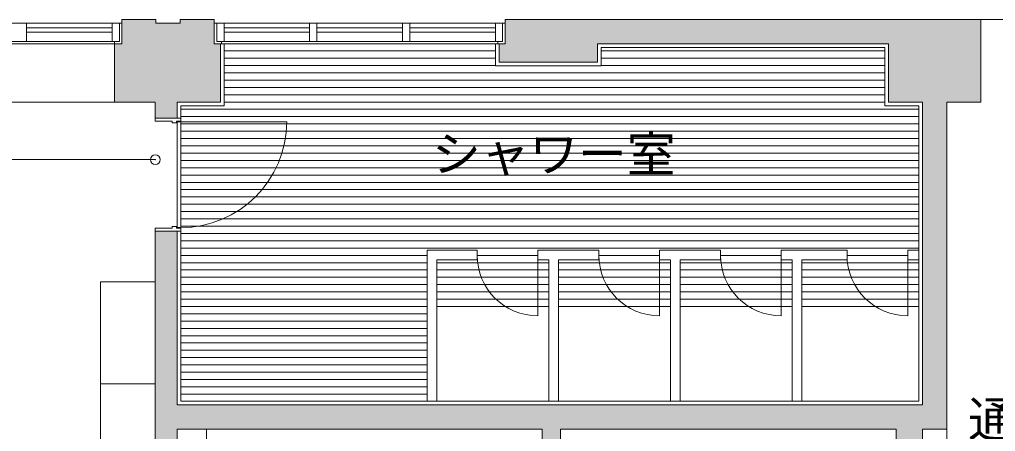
# Model space of a CAD drawing. Units: millimetres, scale not verified. Extents: x -41541 to 40812, y -111456 to -40681.
# Drawn here: x -9237 to -1216, y -45171 to -41786 of the extents above; entities that cross this region are included whole.
import ezdxf
from ezdxf.enums import TextEntityAlignment as Align

# ---------------------------------------------------------------- set-up
doc = ezdxf.new("R2010")
doc.units = ezdxf.units.MM
doc.header["$LTSCALE"] = 200
doc.header["$PDMODE"] = 32
doc.header["$PDSIZE"] = 80
doc.linetypes.add('DASHED1', pattern=[1.8, 1.2, -0.6])
for name, color, linetype, lineweight in [('0-1_躯体', 7, 'Continuous', 9), ('0-2_建具', 7, 'Continuous', 9), ('0-3_仕上', 4, 'Continuous', 5), ('0-5_設備機器', 7, 'Continuous', 9), ('0-6_寸法', 4, 'Continuous', 5)]:
    doc.layers.add(name, color=color, linetype=linetype, lineweight=lineweight)
doc.layers.add('0-4_室名', color=7, linetype='Continuous')
doc.styles.add('ＭＳ Ｐゴシック', font='')
doc.styles.get('ＭＳ Ｐゴシック').set_extended_font_data('MS PGothic')

msp = doc.modelspace()

# ---------------------------------------------------------------- linework, layer by layer
at = {"layer": '0-1_躯体'}
for p, q in [((-8396.1, -41986.2), (-8396.1, -41786.2)), ((-8116.1, -41786.2), (-8396.1, -41786.2)), ((-8116.1, -41786.2), (-8116.1, -41816.2)), ((-7636.1, -41786.2), (-7636.1, -41986.2)), ((-7636.1, -41986.2), (-7636.1, -41786.2)), ((-1753.9, -41786.2), (-1336.1, -41786.2)), ((-1336.1, -42466.2), (-1336.1, -41786.2)), ((-8396.1, -41986.2), (-10786.1, -41986.2)), ((-8456.1, -42466.2), (-8456.1, -41986.2)), ((-5246.1, -41986.2), (-7636.1, -41986.2)), ((-7586.1, -41986.2), (-7586.1, -42466.2)), ((-7556.1, -41986.2), (-7556.1, -42496.2)), ((-5326.1, -41986.2), (-5326.1, -42166.2)), ((-5296.1, -42136.2), (-5296.1, -41986.2)), ((-4486.1, -41986.2), (-2096.1, -41986.2)), ((-4486.1, -42136.2), (-4486.1, -41986.2)), ((-4456.1, -42016.2), (-2126.1, -42016.2)), ((-4456.1, -42166.2), (-4456.1, -42016.2)), ((-2126.1, -42496.2), (-2126.1, -42016.2)), ((-2096.1, -42466.2), (-2096.1, -41986.2)), ((-4456.1, -42166.2), (-5326.1, -42166.2)), ((-5296.1, -42136.2), (-4486.1, -42136.2)), ((-5246.1, -42166.2), (-4486.1, -42166.2)), ((-8456.1, -42466.2), (-8121.1, -42466.2)), ((-8121.1, -42596.2), (-8121.1, -42466.2)), ((-7941.1, -42596.2), (-7941.1, -42466.2)), ((-7586.1, -42466.2), (-7941.1, -42466.2)), ((-7911.1, -42496.2), (-7556.1, -42496.2)), ((-7911.1, -42496.2), (-7911.1, -42596.2)), ((-2126.1, -42496.2), (-1846.1, -42496.2)), ((-2096.1, -42466.2), (-1816.1, -42466.2)), ((-1846.1, -44921.2), (-1846.1, -42496.2)), ((-1816.1, -44951.2), (-1816.1, -42466.2)), ((-1616.1, -45151.2), (-1616.1, -42466.2)), ((-1336.1, -42466.2), (-1616.1, -42466.2)), ((-7911.1, -42596.2), (-8121.1, -42596.2)), ((-7911.1, -43526.2), (-8121.1, -43526.2)), ((-7941.1, -44951.2), (-7941.1, -43526.2)), ((-7911.1, -43526.2), (-7911.1, -44921.2)), ((-5886.1, -43681.2), (-5886.1, -43895.4)), ((-5886.1, -43681.2), (-5476.1, -43681.2)), ((-5476.1, -43681.2), (-5476.1, -43761.2)), ((-4976.1, -43681.2), (-4476.1, -43681.2)), ((-4476.1, -43681.2), (-4476.1, -43761.2)), ((-3976.1, -43681.2), (-3476.1, -43681.2)), ((-3976.1, -43681.2), (-3976.1, -43761.2)), ((-3476.1, -43681.2), (-3476.1, -43761.2)), ((-2976.1, -43681.2), (-2436.1, -43681.2)), ((-2436.1, -43681.2), (-2436.1, -43761.2)), ((-1936.1, -43681.2), (-1846.1, -43681.2)), ((-5806.1, -43761.2), (-5476.1, -43761.2)), ((-5806.1, -43761.2), (-5806.1, -43895.4)), ((-4886.1, -44727), (-4886.1, -43761.2)), ((-4806.1, -43761.2), (-4476.1, -43761.2)), ((-4806.1, -44727), (-4806.1, -43761.2)), ((-3976.1, -43761.2), (-3886.1, -43761.2)), ((-3886.1, -44825.2), (-3886.1, -43761.2)), ((-3806.1, -43761.2), (-3476.1, -43761.2)), ((-3806.1, -44825.2), (-3806.1, -43761.2)), ((-2886.1, -43761.2), (-2886.1, -44921.2)), ((-2806.1, -43761.2), (-2436.1, -43761.2)), ((-2806.1, -43761.2), (-2806.1, -44921.2)), ((-5886.1, -43883.4), (-5886.1, -44921.2)), ((-5806.1, -43883.4), (-5806.1, -44921.2)), ((-4886.1, -44610.3), (-4886.1, -44921.2)), ((-4806.1, -44610.3), (-4806.1, -44921.2)), ((-3886.1, -44663.3), (-3886.1, -44626.2)), ((-3806.1, -44663.3), (-3806.1, -44626.2)), ((-2886.1, -44872.9), (-2886.1, -44610.3)), ((-3886.1, -44695.2), (-3886.1, -44921.2)), ((-3806.1, -44695.2), (-3806.1, -44921.2)), ((-7941.1, -44951.2), (-1816.1, -44951.2)), ((-7911.1, -44921.2), (-1846.1, -44921.2)), ((-7941.1, -45151.2), (-4941.1, -45151.2)), ((-7941.1, -45151.2), (-7941.1, -48141.2)), ((-7701.1, -45151.2), (-7701.1, -48621.2)), ((-4941.1, -45151.2), (-4941.1, -48621.2)), ((-4791.1, -45151.2), (-2031.1, -45151.2)), ((-4791.1, -45151.2), (-4791.1, -48621.2)), ((-2031.1, -45151.2), (-2031.1, -48621.2))]:
    msp.add_line(p, q, dxfattribs=at)
at = {"layer": '0-1_躯体', "linetype": 'DASHED1'}
msp.add_line((-1336.1, -41786.2), (-451.1, -41786.2), dxfattribs=at)
at = {"layer": '0-1_躯体'}
for points in [[(-7636.1, -41786.2), (-7916.1, -41786.2), (-7916.1, -41816.2), (-8116.1, -41816.2)], [(-1731.9, -41786.2), (-5246.1, -41786.2), (-5246.1, -41816.2)], [(-8121.1, -43526.2), (-8121.1, -48141.2), (-8316.1, -48141.2)], [(-4976.1, -43681.2), (-4976.1, -43761.2), (-4886.1, -43761.2)], [(-2976.1, -43681.2), (-2976.1, -43761.2), (-2886.1, -43761.2)], [(-1936.1, -43681.2), (-1936.1, -43761.2), (-1846.1, -43761.2)], [(-1616.1, -45151.2), (-1816.1, -45151.2), (-1816.1, -48141.2)]]:
    msp.add_lwpolyline(points, dxfattribs=at)
at = {"layer": '0-1_躯体', "color": 9}
for points in [[(-8116.1, -41786.2), (-8396.2, -41786.2), (-8116.1, -41986.2), (-8396.2, -41986.2)], [(-7636.1, -41786.2), (-7916.1, -41786.2), (-7636.1, -41816.2), (-7916.1, -41816.2)], [(-2096.1, -41986.2), (-2096.1, -41786.2), (-5246.1, -41986.2), (-5246.1, -41786.2)], [(-1336.1, -41786.2), (-2096.1, -41786.2), (-1336.1, -42466.2), (-2096.1, -42466.2)], [(-7916.1, -41816.2), (-8121.1, -41816.2), (-7916.1, -42466.2), (-8121.1, -42466.2)], [(-7636.1, -41816.2), (-7941.1, -41816.2), (-7636.1, -41986.2), (-7941.1, -41986.2)], [(-8121.1, -42466.2), (-8121.1, -41986.2), (-8456.1, -42466.2), (-8456.1, -41986.2)], [(-7586.1, -41986.2), (-7941.1, -41986.2), (-7586.1, -42466.2), (-7941.1, -42466.2)], [(-5296.1, -41986.2), (-5296.1, -42136.2), (-4486.1, -41986.2), (-4486.1, -42136.2)], [(-7941.1, -42596.2), (-7941.1, -42466.2), (-8121.1, -42596.2), (-8121.1, -42466.2)], [(-1616.1, -42466.2), (-1816.1, -42466.2), (-1616.1, -44951.2), (-1816.1, -44951.2)], [(-7941.1, -43526.2), (-8121.1, -43526.2), (-7941.1, -48141.2), (-8121.1, -48141.2)], [(-1616.1, -45151.2), (-1616.1, -44951.2), (-7941.1, -45151.2), (-7941.1, -44951.2)], [(-4791.1, -45151.2), (-4941.1, -45151.2), (-4791.1, -48621.2), (-4941.1, -48621.2)], [(-1816.1, -45151.2), (-2031.1, -45151.2), (-1816.1, -48621.2), (-2031.1, -48621.2)]]:
    msp.add_solid(points, dxfattribs=at)
at = {"layer": '0-2_建具'}
for p, q in [((-10750.8, -41816.2), (-8396.2, -41816.2)), ((-9179.1, -41816.2), (-9179.1, -41966.2)), ((-8476.1, -41853.7), (-9179.1, -41853.7)), ((-8476.1, -41816.2), (-8476.1, -41966.2)), ((-8416.1, -41816.2), (-8416.1, -41966.2)), ((-8396.2, -41986.2), (-8396.2, -41816.2)), ((-7600.8, -41816.2), (-7636, -41816.2)), ((-7636, -41986.2), (-7636, -41816.2)), ((-7616.1, -41816.2), (-7616.1, -41966.2)), ((-7600.8, -41816.2), (-5246.2, -41816.2)), ((-7556.1, -41816.2), (-7556.1, -41966.2)), ((-7556.1, -41853.7), (-6852.4, -41853.7)), ((-6852.4, -41816.2), (-6852.4, -41966.2)), ((-6792.4, -41816.2), (-6792.4, -41966.2)), ((-6792.4, -41853.7), (-6089.1, -41853.7)), ((-6089.1, -41816.2), (-6089.1, -41966.2)), ((-6029.1, -41816.2), (-6029.1, -41966.2)), ((-5326.1, -41853.7), (-6029.1, -41853.7)), ((-5326.1, -41816.2), (-5326.1, -41966.2)), ((-5266.1, -41816.2), (-5266.1, -41966.2)), ((-5246.2, -41986.2), (-5246.2, -41816.2)), ((-8476.1, -41891.2), (-9179.1, -41891.2)), ((-7556.1, -41891.2), (-6852.4, -41891.2)), ((-6792.4, -41891.2), (-6089.1, -41891.2)), ((-5326.1, -41891.2), (-6029.1, -41891.2)), ((-10786, -41986.2), (-8416.1, -41986.2)), ((-8416.1, -41966.2), (-10766.1, -41966.2)), ((-8456.2, -41966.2), (-8456.2, -41986.2)), ((-8396.2, -41986.2), (-8456.2, -41986.2)), ((-7636, -41986.2), (-5266.1, -41986.2)), ((-5266.1, -41966.2), (-7616.1, -41966.2)), ((-7576.1, -41986.2), (-7576.1, -41966.2)), ((-5306.2, -41966.2), (-5306.2, -41986.2)), ((-5246.2, -41986.2), (-5306.2, -41986.2)), ((-7911.1, -42596.2), (-8121.1, -42596.2)), ((-8121.1, -42621.2), (-8121.1, -42596.2)), ((-7981.1, -42621.2), (-8121.1, -42621.2)), ((-7981.1, -42636.2), (-7981.1, -42621.2)), ((-7946.1, -42636.2), (-7981.1, -42636.2)), ((-7911.1, -42626.2), (-7941.1, -42626.2)), ((-7941.1, -42626.2), (-7941.1, -43496.2)), ((-7911.1, -42596.2), (-7911.1, -42621.2)), ((-7911.1, -42626.2), (-7911.1, -43496.2)), ((-7981.1, -43501.2), (-8121.1, -43501.2)), ((-8121.1, -43501.2), (-8121.1, -43526.2)), ((-7911.1, -43526.2), (-8121.1, -43526.2)), ((-7946.1, -43486.2), (-7981.1, -43486.2)), ((-7981.1, -43486.2), (-7981.1, -43501.2)), ((-7946.1, -43501.2), (-7946.1, -43486.2)), ((-7911.1, -43501.2), (-7946.1, -43501.2)), ((-7911.1, -43496.2), (-7941.1, -43496.2)), ((-7911.1, -43526.2), (-7911.1, -43501.2)), ((-5476.1, -43681.2), (-5476.1, -43721.2)), ((-4976.1, -43721.2), (-4976.1, -43681.2)), ((-4476.1, -43681.2), (-4476.1, -43721.2)), ((-3976.1, -43721.2), (-3976.1, -43681.2)), ((-3476.1, -43681.2), (-3476.1, -43721.2)), ((-2976.1, -43721.2), (-2976.1, -43681.2)), ((-2436.1, -43681.2), (-2436.1, -43721.2)), ((-1936.1, -43721.2), (-1936.1, -43681.2))]:
    msp.add_line(p, q, dxfattribs=at)
at = {"layer": '0-2_建具', "color": 4, "lineweight": 5}
for p, q in [((-7911.1, -42626.2), (-7041.1, -42626.2)), ((-4976.1, -43721.2), (-4976.1, -44221.2)), ((-3976.1, -43721.2), (-3976.1, -44221.2)), ((-2976.1, -43721.2), (-2976.1, -44221.2)), ((-1936.1, -43721.2), (-1936.1, -44221.2))]:
    msp.add_line(p, q, dxfattribs=at)
at = {"layer": '0-2_建具', "linetype": 'DASHED1'}
msp.add_line((-1616.1, -45151.3), (-1616.1, -48140.8), dxfattribs=at)
at = {"layer": '0-2_建具'}
msp.add_lwpolyline([(-7911.1, -42621.2), (-7946.1, -42621.2), (-7946.1, -42636.2)], dxfattribs=at)
at = {"layer": '0-2_建具', "color": 4, "lineweight": 5}
for centre, radius, start, end in [((-7911.1, -42626.2), 870, 270, 0), ((-4976.1, -43721.2), 500, 180, 270), ((-3976.1, -43721.2), 500, 180, 270), ((-2976.1, -43721.2), 500, 180, 270), ((-1936.1, -43721.2), 500, 180, 270)]:
    msp.add_arc(centre, radius, start, end, dxfattribs=at)
at = {"layer": '0-3_仕上'}
for p, q in [((-7556.1, -42044.2), (-5326.1, -42044.2)), ((-7556.1, -42104.2), (-5326.1, -42104.2)), ((-4456.1, -42044.2), (-2126.1, -42044.2)), ((-4456.1, -42104.2), (-2126.1, -42104.2)), ((-7556.1, -42164.2), (-5326.1, -42164.2)), ((-4456.1, -42164.2), (-2126.1, -42164.2)), ((-7556.1, -42224.2), (-2126.1, -42224.2)), ((-7556.1, -42284.2), (-2126.1, -42284.2)), ((-7556.1, -42344.2), (-2126.1, -42344.2)), ((-7556.1, -42404.2), (-2126.1, -42404.2)), ((-7556.1, -42464.2), (-2126.1, -42464.2)), ((-7911.1, -42524.2), (-1846.1, -42524.2)), ((-7911.1, -42584.2), (-1846.1, -42584.2)), ((-7911.1, -42644.2), (-1846.1, -42644.2)), ((-7911.1, -42704.2), (-1846.1, -42704.2)), ((-7911.1, -42764.2), (-1846.1, -42764.2)), ((-7911.1, -42824.2), (-1846.1, -42824.2)), ((-7911.1, -42884.2), (-1846.1, -42884.2)), ((-7911.1, -42944.2), (-1846.1, -42944.2)), ((-7911.1, -43004.2), (-1846.1, -43004.2)), ((-7911.1, -43064.2), (-1846.1, -43064.2)), ((-7911.1, -43124.2), (-1846.1, -43124.2)), ((-7911.1, -43184.2), (-1846.1, -43184.2)), ((-7911.1, -43244.2), (-1846.1, -43244.2)), ((-7911.1, -43304.2), (-1846.1, -43304.2)), ((-7911.1, -43364.2), (-1846.1, -43364.2)), ((-7911.1, -43424.2), (-1846.1, -43424.2)), ((-7911.1, -43484.2), (-1846.1, -43484.2)), ((-7911.1, -43544.2), (-1846.1, -43544.2)), ((-7911.1, -43604.2), (-1846.1, -43604.2)), ((-7911.1, -43664.2), (-1846.1, -43664.2)), ((-7911.1, -43724.2), (-5886.1, -43724.2)), ((-7911.1, -43784.2), (-5886.1, -43784.2)), ((-5806.1, -43784.2), (-4886.1, -43784.2)), ((-5476.1, -43724.2), (-4976.1, -43724.2)), ((-4806.1, -43784.2), (-3886.1, -43784.2)), ((-4476.1, -43724.2), (-3976.1, -43724.2)), ((-3806.1, -43784.2), (-2886.1, -43784.2)), ((-3476.1, -43724.2), (-2976.1, -43724.2)), ((-2806.1, -43784.2), (-1846.1, -43784.2)), ((-2436.1, -43724.2), (-1936.1, -43724.2)), ((-7911.1, -43844.2), (-5886.1, -43844.2)), ((-5806.1, -43844.2), (-4886.1, -43844.2)), ((-4806.1, -43844.2), (-3886.1, -43844.2)), ((-3806.1, -43844.2), (-2886.1, -43844.2)), ((-2806.1, -43844.2), (-1846.1, -43844.2)), ((-7911.1, -43904.2), (-5886.1, -43904.2)), ((-5806.1, -43904.2), (-4886.1, -43904.2)), ((-4806.1, -43904.2), (-3886.1, -43904.2)), ((-3806.1, -43904.2), (-2886.1, -43904.2)), ((-2806.1, -43904.2), (-1846.1, -43904.2)), ((-7911.1, -43964.2), (-5886.1, -43964.2)), ((-7911.1, -44024.2), (-5886.1, -44024.2)), ((-5806.1, -43964.2), (-4886.1, -43964.2)), ((-5806.1, -44024.2), (-4886.1, -44024.2)), ((-4806.1, -43964.2), (-3886.1, -43964.2)), ((-4806.1, -44024.2), (-3886.1, -44024.2)), ((-3806.1, -43964.2), (-2886.1, -43964.2)), ((-3806.1, -44024.2), (-2886.1, -44024.2)), ((-2806.1, -43964.2), (-1846.1, -43964.2)), ((-2806.1, -44024.2), (-1846.1, -44024.2)), ((-7911.1, -44084.2), (-5886.1, -44084.2)), ((-5806.1, -44084.2), (-4886.1, -44084.2)), ((-4806.1, -44084.2), (-3886.1, -44084.2)), ((-3806.1, -44084.2), (-2886.1, -44084.2)), ((-2806.1, -44084.2), (-1846.1, -44084.2)), ((-7911.1, -44144.2), (-5886.1, -44144.2)), ((-5806.1, -44144.2), (-4886.1, -44144.2)), ((-4806.1, -44144.2), (-3886.1, -44144.2)), ((-3806.1, -44144.2), (-2886.1, -44144.2)), ((-2806.1, -44144.2), (-1846.1, -44144.2)), ((-7911.1, -44204.2), (-5886.1, -44204.2)), ((-7911.1, -44264.2), (-5886.1, -44264.2)), ((-7911.1, -44324.2), (-5886.1, -44324.2)), ((-7911.1, -44384.2), (-5886.1, -44384.2)), ((-7911.1, -44444.2), (-5886.1, -44444.2)), ((-7911.1, -44504.2), (-5886.1, -44504.2)), ((-7911.1, -44564.2), (-5886.1, -44564.2)), ((-7911.1, -44624.2), (-5886.1, -44624.2)), ((-7911.1, -44684.2), (-5886.1, -44684.2)), ((-7911.1, -44744.2), (-5886.1, -44744.2)), ((-7911.1, -44804.2), (-5886.1, -44804.2)), ((-7911.1, -44864.2), (-5886.1, -44864.2))]:
    msp.add_line(p, q, dxfattribs=at)
at = {"layer": '0-5_設備機器'}
for p, q in [((-8456.2, -41986.2), (-8456.2, -42466.2)), ((-8456.1, -42466.2), (-13876.1, -42466.2))]:
    msp.add_line(p, q, dxfattribs=at)
msp.add_lwpolyline([(-10726.1, -42166.2), (-10726.1, -41986.2), (-8456.2, -41986.2)], dxfattribs=at)
at = {"layer": '0-5_設備機器', "color": 2, "lineweight": 5}
for points in [[(-8121.1, -43941.2), (-8571.1, -43941.2), (-8571.1, -44781.2), (-8121.1, -44781.2)], [(-8121.1, -44781.2), (-8571.1, -44781.2), (-8571.1, -45621.2), (-8121.1, -45621.2)]]:
    msp.add_lwpolyline(points, close=True, dxfattribs=at)
at = {"layer": '0-6_寸法'}
msp.add_line((-14216.1, -42937.2), (-8121.1, -42937.2), dxfattribs=at)
msp.add_point((-8121.1, -42937.2), dxfattribs=at)

# ---------------------------------------------------------------- texts
at = {"layer": '0-4_室名', "style": 'ＭＳ Ｐゴシック'}
for s, p in [('シャワー室', (-5846.1, -43124.2)), ('通路', (-1440.8, -45306.9))]:
    msp.add_text(s, height=293.3, dxfattribs=at).set_placement(p, align=Align.BOTTOM_LEFT)

doc.saveas('drawing.dxf')
